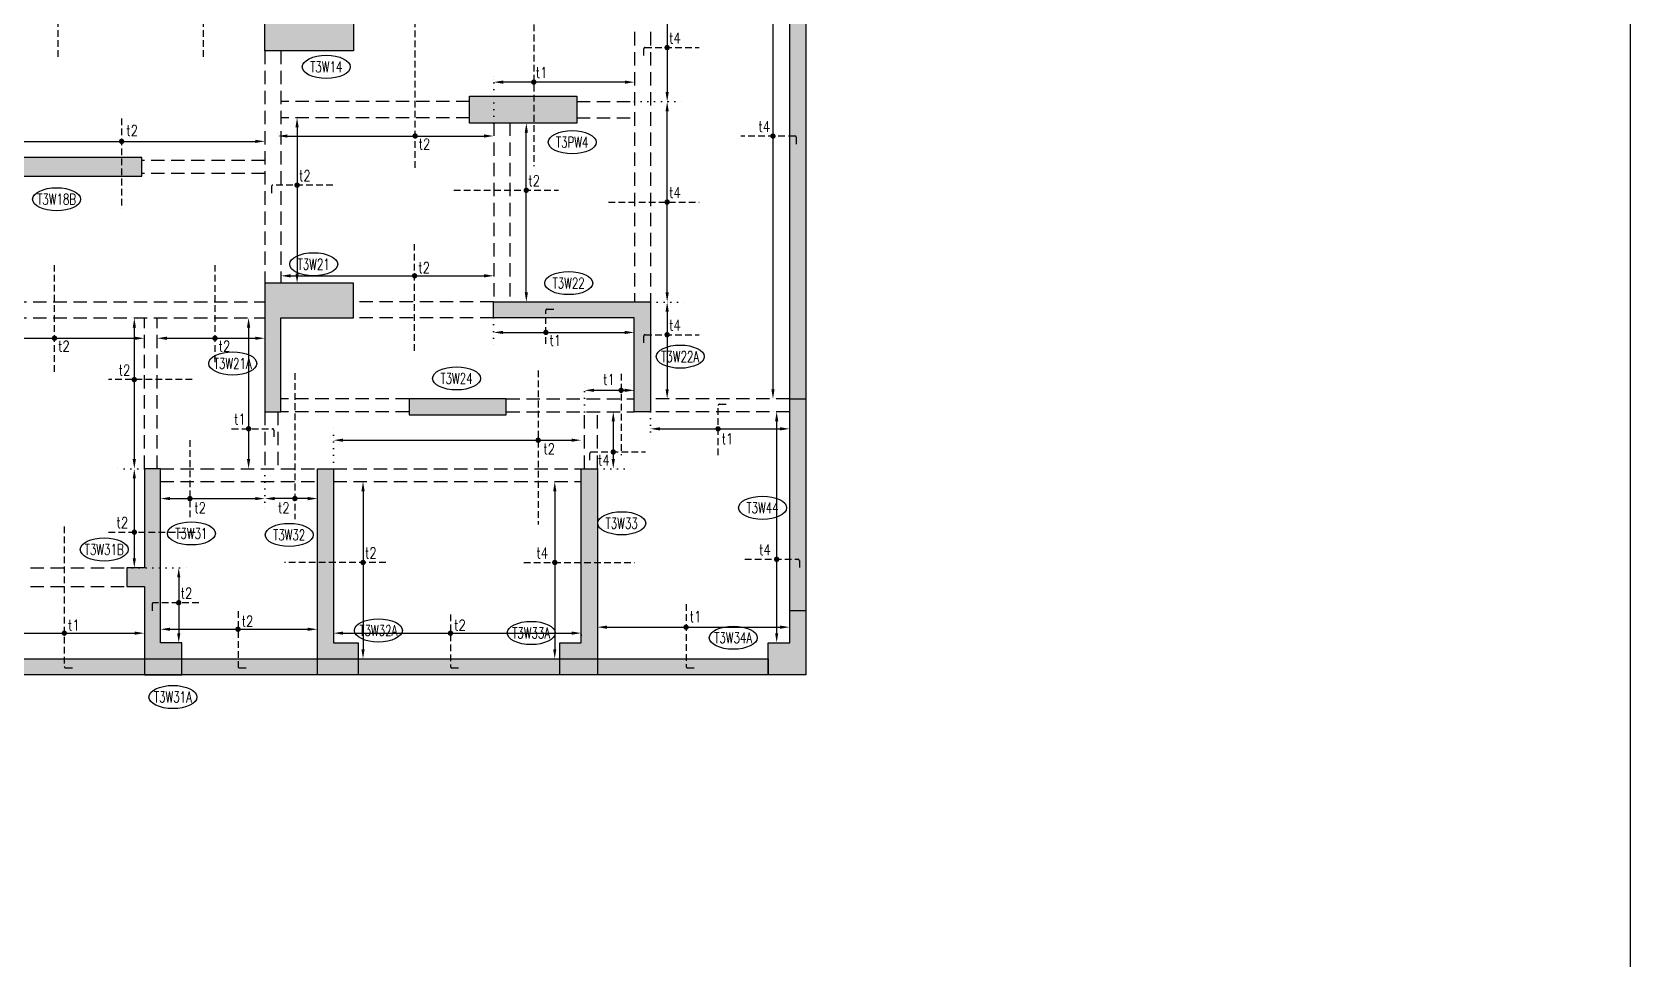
# Model space of a CAD drawing. Header units: millimetres. Extents: x 3096197 to 3311540, y 922944 to 989976.
# Drawn here: x 3134978 to 3164807, y 955178 to 972487 of the extents above; entities that cross this region are included whole.
import ezdxf
from ezdxf.enums import TextEntityAlignment as Align

# ---------------------------------------------------------------- set-up
doc = ezdxf.new("R2010")
doc.units = ezdxf.units.MM
doc.header["$LTSCALE"] = 100
doc.header["$MEASUREMENT"] = 0
doc.linetypes.add('DOT', pattern=[0.25, 0, -0.25])
doc.linetypes.add('HIDDEN', pattern=[0.375, 0.25, -0.125])
for name, color, linetype in [('bar text', 3, 'Continuous'), ('BEAM', 3, 'Continuous'), ('COL', 6, 'Continuous'), ('col solid', 20, 'Continuous'), ('COL-NO TOWR-T3', 8, 'Continuous'), ('DONUT', 9, 'Continuous'), ('DOTED LINE', 7, 'Continuous'), ('POD BEAM', 3, 'Continuous'), ('PODIUM COL', 6, 'Continuous'), ('PODIUM COL SOLID', 20, 'Continuous'), ('REINF-RENGE', 9, 'Continuous'), ('RET. WALL', 6, 'Continuous'), ('TOP REINF.-Y DIR', 1, 'HIDDEN')]:
    doc.layers.add(name, color=color, linetype=linetype)
doc.layers.add('RET. WALL HATCH', color=40, linetype='Continuous', lineweight=15)
doc.styles.add('romance', font='romans.shx')
doc.styles.add('ROMANS', font='romans.shx', dxfattribs={"width": 0.8})
doc.styles.add('RS', font='romans.shx', dxfattribs={"width": 0.8})
doc.dimstyles.new('100T', dxfattribs={"dimtxt": 200, "dimasz": 180, "dimexe": 50, "dimexo": 50, "dimgap": 75, "dimtad": 1, "dimdec": 0, "dimzin": 0, "dimdsep": 46, "dimtxsty": 'romance', "dimcen": 0.09, "dimdle": 150, "dimclrd": 11, "dimclre": 11, "dimclrt": 2, "dimadec": 0, "dimazin": 0, "dimtfac": 1, "dimtdec": 0, "dimtofl": 0, "dimtmove": 0, "dimatfit": 3, "dimfxl": 1, "dimtolj": 1, "dimtzin": 0, "dimarcsym": 0})

# ---------------------------------------------------------------- blocks, each defined once
blk = doc.blocks.new('T3 TUMMY BASE')
at = {"layer": 'col solid'}
h = blk.add_hatch(color=8, dxfattribs=at)
h.dxf.hatch_style = 1
h.paths.add_polyline_path([(3139626, 972787), (3140981, 972787), (3140981, 972137), (3139326, 972137), (3139326, 974537), (3139626, 974537)])
h = blk.add_hatch(color=8, dxfattribs=at)
h.dxf.hatch_style = 1
h.paths.add_polyline_path([(3133876, 970142), (3133876, 972787), (3131026, 972787), (3131026, 972487), (3133576, 972487), (3133576, 967447), (3131026, 967447), (3131026, 967147), (3133876, 967147), (3133876, 969792), (3137026, 969792), (3137026, 970142)])
h = blk.add_hatch(color=8, dxfattribs=at)
h.dxf.hatch_style = 1
h.paths.add_polyline_path([(3139626, 967147), (3140981, 967147), (3140981, 967797), (3139326, 967797), (3139326, 965397), (3139626, 965397)])
h = blk.add_hatch(color=8, dxfattribs=at)
h.dxf.hatch_style = 1
h.paths.add_polyline_path([(3143591, 967447), (3146521, 967447), (3146521, 965397), (3146221, 965397), (3146221, 967147), (3143591, 967147)])
h = blk.add_hatch(color=8, dxfattribs=at)
h.dxf.hatch_style = 1
h.paths.add_polyline_path([(3142016, 965637), (3142016, 965337), (3143831, 965337), (3143831, 965637)])
h = blk.add_hatch(color=8, dxfattribs=at)
h.dxf.hatch_style = 1
h.paths.add_polyline_path([(3149121, 961082), (3149121, 965637), (3149421, 965637), (3149421, 960482), (3148721, 960482), (3148721, 961082)])
h = blk.add_hatch(color=8, dxfattribs=at)
h.dxf.hatch_style = 1
h.paths.add_polyline_path([(3137376, 964332), (3137076, 964332), (3137076, 962482), (3136751, 962482), (3136751, 962132), (3137076, 962132), (3137076, 960482), (3137776, 960482), (3137776, 961082), (3137376, 961082)])
h = blk.add_hatch(color=8, dxfattribs=at)
h.dxf.hatch_style = 1
h.paths.add_polyline_path([(3140606, 964332), (3140606, 961082), (3141066, 961082), (3141066, 960482), (3140306, 960482), (3140306, 964332)])
h = blk.add_hatch(color=8, dxfattribs=at)
h.dxf.hatch_style = 1
h.paths.add_polyline_path([(3145531, 964332), (3145531, 960482), (3144831, 960482), (3144831, 961082), (3145231, 961082), (3145231, 964332)])
at = {"layer": 'PODIUM COL SOLID'}
h = blk.add_hatch(color=8, dxfattribs=at)
h.dxf.hatch_style = 1
h.paths.add_polyline_path([(3143146, 971286), (3145146, 971286), (3145146, 970786), (3143146, 970786)])
at = {"layer": 'RET. WALL HATCH'}
h = blk.add_hatch(color=8, dxfattribs=at)
h.dxf.hatch_style = 1
h.paths.add_polyline_path([(3149421, 979787), (3149421, 961682), (3149121, 961682), (3149121, 979787)])
h = blk.add_hatch(color=8, dxfattribs=at)
h.dxf.hatch_style = 1
h.paths.add_polyline_path([(3114141, 960482), (3148721, 960482), (3148721, 960782), (3133156, 960782), (3133156, 961087), (3129706, 961087), (3129706, 960782), (3114141, 960782)])
at = {"layer": 'BEAM', "color": 8, "linetype": 'HIDDEN', "ltscale": 10}
for p, q in [((3133876, 967447, 0), (3139326, 967447, 0)), ((3133876, 967147, 0), (3139326, 967147, 0)), ((3137076, 964332), (3137076, 967147, 0)), ((3137316, 964332), (3137316, 967147, 0)), ((3143591, 967147, 0), (3140981, 967147, 0)), ((3142016, 965637, 0), (3139626, 965637, 0)), ((3143831, 965637, 0), (3146221, 965637, 0)), ((3149121, 965637, 0), (3146521, 965637, 0)), ((3139326, 965397, 0), (3139326, 964332, 0)), ((3139566, 965397, 0), (3139566, 964332, 0)), ((3142016, 965397, 0), (3139626, 965397)), ((3143831, 965397, 0), (3146221, 965397, 0)), ((3145291, 964332, 0), (3145291, 965397, 0)), ((3145531, 964332, 0), (3145531, 965397, 0)), ((3149121, 965397, 0), (3146521, 965397, 0)), ((3137376, 964332, 0), (3140306, 964332)), ((3137376, 964092, 0), (3140306, 964092, 0)), ((3140606, 964332, 0), (3145231, 964332, 0)), ((3140606, 964092, 0), (3145231, 964092, 0)), ((3134201, 962482, 0), (3136751, 962482, 0)), ((3134201, 962132, 0), (3136751, 962132, 0))]:
    blk.add_line(p, q, dxfattribs=at)
at = {"layer": 'COL', "color": 8}
for points in [[(3139626, 972787), (3140981, 972787), (3140981, 972137), (3139326, 972137), (3139326, 974537), (3139626, 974537)], [(3133876, 970142), (3133876, 972787), (3131026, 972787), (3131026, 972487), (3133576, 972487), (3133576, 967447), (3131026, 967447), (3131026, 967147), (3133876, 967147), (3133876, 969792), (3137026, 969792), (3137026, 970142)], [(3139626, 967147), (3140981, 967147), (3140981, 967797), (3139326, 967797), (3139326, 965397), (3139626, 965397)], [(3143591, 967447), (3146521, 967447), (3146521, 965397), (3146221, 965397), (3146221, 967147), (3143591, 967147)], [(3142016, 965637), (3142016, 965337), (3143831, 965337), (3143831, 965637)], [(3149121, 961082), (3149121, 965637), (3149421, 965637), (3149421, 960482), (3148721, 960482), (3148721, 961082)], [(3137376, 964332), (3137076, 964332), (3137076, 962482), (3136751, 962482), (3136751, 962132), (3137076, 962132), (3137076, 960482), (3137776, 960482), (3137776, 961082), (3137376, 961082)], [(3145531, 964332), (3145531, 960482), (3144831, 960482), (3144831, 961082), (3145231, 961082), (3145231, 964332)]]:
    blk.add_lwpolyline(points, close=True, dxfattribs=at)
blk.add_lwpolyline([(3140606, 964332), (3140606, 961082), (3141066, 961082), (3141066, 960482), (3140306, 960482), (3140306, 964332), (3140606, 964332)], dxfattribs=at)
at = {"layer": 'POD BEAM', "color": 8, "linetype": 'HIDDEN', "ltscale": 10}
for p, q in [((3146225, 972486), (3146225, 967444)), ((3146525, 972486), (3146525, 967444)), ((3139326, 972137, 0), (3139326, 967795, 0)), ((3139626, 972137, 0), (3139626, 967795, 0)), ((3143146, 971186, 0), (3139626, 971186, 0)), ((3145146, 971186, 0), (3146225, 971186, 0)), ((3143146, 970886, 0), (3139626, 970886, 0)), ((3143596, 970796), (3143596, 967444)), ((3143896, 970796), (3143896, 967444)), ((3145146, 970886, 0), (3146225, 970886, 0)), ((3139326, 970086), (3137026, 970086)), ((3139326, 969846), (3137026, 969846)), ((3143591, 967447, 0), (3140981, 967447, 0))]:
    blk.add_line(p, q, dxfattribs=at)
at = {"layer": 'PODIUM COL', "color": 8, "elevation": 0}
blk.add_lwpolyline([(3143146, 971286), (3145146, 971286), (3145146, 970786), (3143146, 970786)], close=True, dxfattribs=at)
at = {"layer": 'RET. WALL', "color": 8, "elevation": 0}
blk.add_lwpolyline([(3149421, 979787), (3149421, 961682), (3149121, 961682), (3149121, 979787)], close=True, dxfattribs=at)
at = {"layer": 'RET. WALL', "color": 8}
blk.add_lwpolyline([(3114141, 960782), (3129706, 960782), (3129706, 961087), (3133156, 961087), (3133156, 960782), (3148721, 960782), (3148721, 960482), (3114141, 960482)], dxfattribs=at)
blk = doc.blocks.new('*D2739')
at = {"layer": 'Defpoints', "color": 0, "ltscale": 15, "transparency": 16777216}
for p in [(3133936, 966768), (3137076, 966768), (3137076, 966768)]:
    blk.add_point(p, dxfattribs=at)
at = {"layer": 'REINF-RENGE', "color": 9, "lineweight": -2, "ltscale": 15, "transparency": 16777216}
blk.add_line((3134116, 966768), (3136896, 966768), dxfattribs=at)
at = {"layer": 'REINF-RENGE', "color": 9, "ltscale": 15, "transparency": 16777216}
for points in [[(3134116, 966798), (3134116, 966738), (3133936, 966768)], [(3136896, 966798), (3136896, 966738), (3137076, 966768)]]:
    blk.add_solid(points, dxfattribs=at)
blk = doc.blocks.new('*D2740')
at = {"layer": 'Defpoints', "color": 0, "ltscale": 15, "transparency": 16777216}
for p in [(3137316, 966768), (3139326, 966769), (3139326, 966768)]:
    blk.add_point(p, dxfattribs=at)
at = {"layer": 'REINF-RENGE', "color": 9, "lineweight": -2, "ltscale": 15, "transparency": 16777216}
for p, q in [((3137496, 966768), (3139146, 966768)), ((3139326, 966719), (3139326, 966718))]:
    blk.add_line(p, q, dxfattribs=at)
at = {"layer": 'REINF-RENGE', "color": 9, "ltscale": 15, "transparency": 16777216}
for points in [[(3137496, 966798), (3137496, 966738), (3137316, 966768)], [(3139146, 966798), (3139146, 966738), (3139326, 966768)]]:
    blk.add_solid(points, dxfattribs=at)
blk = doc.blocks.new('*D2741')
at = {"layer": 'Defpoints', "color": 0, "ltscale": 15, "transparency": 16777216}
for p in [(3139626, 967934), (3143596, 967934), (3143596, 967934)]:
    blk.add_point(p, dxfattribs=at)
at = {"layer": 'REINF-RENGE', "color": 9, "lineweight": -2, "ltscale": 15, "transparency": 16777216}
for p, q in [((3143596, 967984), (3143596, 967984)), ((3139626, 967884), (3139626, 967884)), ((3139806, 967934), (3143416, 967934))]:
    blk.add_line(p, q, dxfattribs=at)
at = {"layer": 'REINF-RENGE', "color": 9, "ltscale": 15, "transparency": 16777216}
for points in [[(3139806, 967964), (3139806, 967904), (3139626, 967934)], [(3143416, 967964), (3143416, 967904), (3143596, 967934)]]:
    blk.add_solid(points, dxfattribs=at)
blk = doc.blocks.new('*D2742')
at = {"layer": 'Defpoints', "color": 0, "ltscale": 15, "transparency": 16777216}
for p in [(3136888, 967147, 0), (3136888, 964332, 0), (3136888, 964332)]:
    blk.add_point(p, dxfattribs=at)
at = {"layer": 'REINF-RENGE', "color": 9, "lineweight": -2, "ltscale": 15, "transparency": 16777216}
for p, q in [((3136838, 967147), (3136838, 967147)), ((3136888, 966967), (3136888, 964512))]:
    blk.add_line(p, q, dxfattribs=at)
at = {"layer": 'REINF-RENGE', "color": 9, "ltscale": 15, "transparency": 16777216}
for points in [[(3136858, 966967), (3136918, 966967), (3136888, 967147)], [(3136858, 964512), (3136918, 964512), (3136888, 964332)]]:
    blk.add_solid(points, dxfattribs=at)
blk = doc.blocks.new('*D2743')
at = {"layer": 'Defpoints', "color": 0, "ltscale": 15, "transparency": 16777216}
for p in [(3139021, 967147, 0), (3139021, 964332, 0), (3139021, 964332)]:
    blk.add_point(p, dxfattribs=at)
at = {"layer": 'REINF-RENGE', "color": 9, "lineweight": -2, "ltscale": 15, "transparency": 16777216}
for p, q in [((3139071, 967147), (3139071, 967147)), ((3139021, 966967), (3139021, 964512)), ((3139071, 964332), (3139071, 964332))]:
    blk.add_line(p, q, dxfattribs=at)
at = {"layer": 'REINF-RENGE', "color": 9, "ltscale": 15, "transparency": 16777216}
for points in [[(3138991, 966967), (3139051, 966967), (3139021, 967147)], [(3138991, 964512), (3139051, 964512), (3139021, 964332)]]:
    blk.add_solid(points, dxfattribs=at)
blk = doc.blocks.new('*D2696')
at = {"layer": 'Defpoints', "color": 0, "ltscale": 15, "transparency": 16777216}
for p in [(3133936, 961262), (3137076, 961262), (3137076, 961262)]:
    blk.add_point(p, dxfattribs=at)
at = {"layer": 'REINF-RENGE', "color": 9, "lineweight": -2, "ltscale": 15, "transparency": 16777216}
for p, q in [((3134116, 961262), (3136896, 961262)), ((3137076, 961212), (3137076, 961212))]:
    blk.add_line(p, q, dxfattribs=at)
at = {"layer": 'REINF-RENGE', "color": 9, "ltscale": 15, "transparency": 16777216}
for points in [[(3134116, 961292), (3134116, 961232), (3133936, 961262)], [(3136896, 961292), (3136896, 961232), (3137076, 961262)]]:
    blk.add_solid(points, dxfattribs=at)
blk = doc.blocks.new('*D2697')
at = {"layer": 'Defpoints', "color": 0, "ltscale": 15, "transparency": 16777216}
for p in [(3137376, 961335), (3140306, 961335), (3140306, 961335)]:
    blk.add_point(p, dxfattribs=at)
at = {"layer": 'REINF-RENGE', "color": 9, "lineweight": -2, "ltscale": 15, "transparency": 16777216}
for p, q in [((3137556, 961335), (3140126, 961335)), ((3140306, 961285), (3140306, 961285))]:
    blk.add_line(p, q, dxfattribs=at)
at = {"layer": 'REINF-RENGE', "color": 9, "ltscale": 15, "transparency": 16777216}
for points in [[(3137556, 961365), (3137556, 961305), (3137376, 961335)], [(3140126, 961365), (3140126, 961305), (3140306, 961335)]]:
    blk.add_solid(points, dxfattribs=at)
blk = doc.blocks.new('*D2698')
at = {"layer": 'Defpoints', "color": 0, "ltscale": 15, "transparency": 16777216}
for p in [(3137717, 962482, 0), (3137717, 961082), (3137724, 961082, 1)]:
    blk.add_point(p, dxfattribs=at)
at = {"layer": 'REINF-RENGE', "color": 9, "lineweight": -2, "ltscale": 15, "transparency": 16777216}
for p, q in [((3137717, 962302), (3137717, 961262)), ((3137674, 961082), (3137667, 961082))]:
    blk.add_line(p, q, dxfattribs=at)
at = {"layer": 'REINF-RENGE', "color": 9, "ltscale": 15, "transparency": 16777216}
for points in [[(3137687, 962302), (3137747, 962302), (3137717, 962482)], [(3137687, 961262), (3137747, 961262), (3137717, 961082)]]:
    blk.add_solid(points, dxfattribs=at)
blk = doc.blocks.new('*D2699')
at = {"layer": 'Defpoints', "color": 0, "ltscale": 15, "transparency": 16777216}
for p in [(3137376, 963775), (3139326, 963775), (3139326, 963775)]:
    blk.add_point(p, dxfattribs=at)
at = {"layer": 'REINF-RENGE', "color": 9, "lineweight": -2, "ltscale": 15, "transparency": 16777216}
for p, q in [((3137556, 963775), (3139146, 963775)), ((3139326, 963725), (3139326, 963725))]:
    blk.add_line(p, q, dxfattribs=at)
at = {"layer": 'REINF-RENGE', "color": 9, "ltscale": 15, "transparency": 16777216}
for points in [[(3137556, 963805), (3137556, 963745), (3137376, 963775)], [(3139146, 963805), (3139146, 963745), (3139326, 963775)]]:
    blk.add_solid(points, dxfattribs=at)
blk = doc.blocks.new('*D2700')
at = {"layer": 'Defpoints', "color": 0, "ltscale": 15, "transparency": 16777216}
for p in [(3139326, 963775), (3139326, 963775), (3140306, 963775, 0)]:
    blk.add_point(p, dxfattribs=at)
at = {"layer": 'REINF-RENGE', "color": 9, "lineweight": -2, "ltscale": 15, "transparency": 16777216}
for p, q in [((3139326, 963825), (3139326, 963825)), ((3140126, 963775), (3139506, 963775))]:
    blk.add_line(p, q, dxfattribs=at)
at = {"layer": 'REINF-RENGE', "color": 9, "ltscale": 15, "transparency": 16777216}
for points in [[(3139506, 963805), (3139506, 963745), (3139326, 963775)], [(3140126, 963805), (3140126, 963745), (3140306, 963775)]]:
    blk.add_solid(points, dxfattribs=at)
blk = doc.blocks.new('*D2701')
at = {"layer": 'Defpoints', "color": 0, "ltscale": 15, "transparency": 16777216}
for p in [(3136888, 964332, 0), (3136888, 962482, 0), (3136888, 962482)]:
    blk.add_point(p, dxfattribs=at)
at = {"layer": 'REINF-RENGE', "color": 9, "lineweight": -2, "ltscale": 15, "transparency": 16777216}
for p, q in [((3136888, 964152), (3136888, 962662)), ((3136938, 964332), (3136938, 964332)), ((3136938, 962482), (3136938, 962482))]:
    blk.add_line(p, q, dxfattribs=at)
at = {"layer": 'REINF-RENGE', "color": 9, "ltscale": 15, "transparency": 16777216}
for points in [[(3136858, 964152), (3136918, 964152), (3136888, 964332)], [(3136858, 962662), (3136918, 962662), (3136888, 962482)]]:
    blk.add_solid(points, dxfattribs=at)
blk = doc.blocks.new('*D2702')
at = {"layer": 'Defpoints', "color": 0, "ltscale": 15, "transparency": 16777216}
for p in [(3141158, 964092, 0), (3141157, 960782, 2), (3141157, 960782)]:
    blk.add_point(p, dxfattribs=at)
at = {"layer": 'REINF-RENGE', "color": 9, "lineweight": -2, "ltscale": 15, "transparency": 16777216}
for p, q in [((3141108, 964092), (3141107, 964092)), ((3141157, 963912), (3141157, 960962))]:
    blk.add_line(p, q, dxfattribs=at)
at = {"layer": 'REINF-RENGE', "color": 9, "ltscale": 15, "transparency": 16777216}
for points in [[(3141127, 963912), (3141187, 963912), (3141157, 964092)], [(3141127, 960962), (3141187, 960962), (3141157, 960782)]]:
    blk.add_solid(points, dxfattribs=at)
blk = doc.blocks.new('*D2703')
at = {"layer": 'Defpoints', "color": 0, "ltscale": 15, "transparency": 16777216}
for p in [(3144736, 964092, 0), (3144736, 960782, 2), (3144736, 960782)]:
    blk.add_point(p, dxfattribs=at)
at = {"layer": 'REINF-RENGE', "color": 9, "lineweight": -2, "ltscale": 15, "transparency": 16777216}
for p, q in [((3144786, 964092), (3144786, 964092)), ((3144736, 963912), (3144736, 960962))]:
    blk.add_line(p, q, dxfattribs=at)
at = {"layer": 'REINF-RENGE', "color": 9, "ltscale": 15, "transparency": 16777216}
for points in [[(3144706, 963912), (3144766, 963912), (3144736, 964092)], [(3144706, 960962), (3144766, 960962), (3144736, 960782)]]:
    blk.add_solid(points, dxfattribs=at)
blk = doc.blocks.new('*D2704')
at = {"layer": 'Defpoints', "color": 0, "ltscale": 15, "transparency": 16777216}
for p in [(3140606, 961263), (3145231, 961287), (3145231, 961263)]:
    blk.add_point(p, dxfattribs=at)
at = {"layer": 'REINF-RENGE', "color": 9, "lineweight": -2, "ltscale": 15, "transparency": 16777216}
for p, q in [((3140786, 961263), (3145051, 961263)), ((3145231, 961237), (3145231, 961213))]:
    blk.add_line(p, q, dxfattribs=at)
at = {"layer": 'REINF-RENGE', "color": 9, "ltscale": 15, "transparency": 16777216}
for points in [[(3140786, 961293), (3140786, 961233), (3140606, 961263)], [(3145051, 961293), (3145051, 961233), (3145231, 961263)]]:
    blk.add_solid(points, dxfattribs=at)
blk = doc.blocks.new('*D2705')
at = {"layer": 'Defpoints', "color": 0, "ltscale": 15, "transparency": 16777216}
for p in [(3145531, 961374), (3149121, 961374), (3149121, 961374)]:
    blk.add_point(p, dxfattribs=at)
at = {"layer": 'REINF-RENGE', "color": 9, "lineweight": -2, "ltscale": 15, "transparency": 16777216}
for p, q in [((3145711, 961374), (3148941, 961374)), ((3149121, 961324), (3149121, 961324))]:
    blk.add_line(p, q, dxfattribs=at)
at = {"layer": 'REINF-RENGE', "color": 9, "ltscale": 15, "transparency": 16777216}
for points in [[(3145711, 961404), (3145711, 961344), (3145531, 961374)], [(3148941, 961404), (3148941, 961344), (3149121, 961374)]]:
    blk.add_solid(points, dxfattribs=at)
blk = doc.blocks.new('*D2706')
at = {"layer": 'Defpoints', "color": 0, "ltscale": 15, "transparency": 16777216}
for p in [(3148878, 965397, 0), (3148878, 961082, 2), (3148878, 961082)]:
    blk.add_point(p, dxfattribs=at)
at = {"layer": 'REINF-RENGE', "color": 9, "lineweight": -2, "ltscale": 15, "transparency": 16777216}
for p, q in [((3148828, 965397), (3148828, 965397)), ((3148878, 965217), (3148878, 961262))]:
    blk.add_line(p, q, dxfattribs=at)
at = {"layer": 'REINF-RENGE', "color": 9, "ltscale": 15, "transparency": 16777216}
for points in [[(3148848, 965217), (3148908, 965217), (3148878, 965397)], [(3148848, 961262), (3148908, 961262), (3148878, 961082)]]:
    blk.add_solid(points, dxfattribs=at)
blk = doc.blocks.new('*D2707')
at = {"layer": 'Defpoints', "color": 0, "ltscale": 15, "transparency": 16777216}
for p in [(3140606, 964864), (3145231, 964865), (3145231, 964865)]:
    blk.add_point(p, dxfattribs=at)
at = {"layer": 'REINF-RENGE', "color": 9, "lineweight": -2, "ltscale": 15, "transparency": 16777216}
for p, q in [((3140606, 964914), (3140606, 964915)), ((3140786, 964865), (3145051, 964865)), ((3145231, 964815), (3145231, 964815))]:
    blk.add_line(p, q, dxfattribs=at)
at = {"layer": 'REINF-RENGE', "color": 9, "ltscale": 15, "transparency": 16777216}
for points in [[(3140786, 964895), (3140786, 964835), (3140606, 964865)], [(3145051, 964895), (3145051, 964835), (3145231, 964865)]]:
    blk.add_solid(points, dxfattribs=at)
blk = doc.blocks.new('*D2708')
at = {"layer": 'Defpoints', "color": 0, "ltscale": 15, "transparency": 16777216}
for p in [(3146521, 965077), (3149121, 965077, -1), (3149121, 965077)]:
    blk.add_point(p, dxfattribs=at)
at = {"layer": 'REINF-RENGE', "color": 9, "lineweight": -2, "ltscale": 15, "transparency": 16777216}
for p, q in [((3146521, 965027), (3146521, 965027)), ((3146701, 965077), (3148941, 965077)), ((3149121, 965127), (3149121, 965127))]:
    blk.add_line(p, q, dxfattribs=at)
at = {"layer": 'REINF-RENGE', "color": 9, "ltscale": 15, "transparency": 16777216}
for points in [[(3146701, 965107), (3146701, 965047), (3146521, 965077)], [(3148941, 965107), (3148941, 965047), (3149121, 965077)]]:
    blk.add_solid(points, dxfattribs=at)
blk = doc.blocks.new('*D2709')
at = {"layer": 'Defpoints', "color": 0, "ltscale": 15, "transparency": 16777216}
for p in [(3146834, 967444, 0), (3146834, 965637, 0), (3146834, 965637)]:
    blk.add_point(p, dxfattribs=at)
at = {"layer": 'REINF-RENGE', "color": 9, "lineweight": -2, "ltscale": 15, "transparency": 16777216}
for p, q in [((3146884, 967444), (3146884, 967444)), ((3146834, 967264), (3146834, 965817)), ((3146884, 965637), (3146884, 965637))]:
    blk.add_line(p, q, dxfattribs=at)
at = {"layer": 'REINF-RENGE', "color": 9, "ltscale": 15, "transparency": 16777216}
for points in [[(3146804, 967264), (3146864, 967264), (3146834, 967444)], [(3146804, 965817), (3146864, 965817), (3146834, 965637)]]:
    blk.add_solid(points, dxfattribs=at)
blk = doc.blocks.new('*D2710')
at = {"layer": 'Defpoints', "color": 0, "ltscale": 15, "transparency": 16777216}
for p in [(3133876, 970444), (3139326, 970444), (3139326, 970444)]:
    blk.add_point(p, dxfattribs=at)
at = {"layer": 'REINF-RENGE', "color": 9, "lineweight": -2, "ltscale": 15, "transparency": 16777216}
for p, q in [((3133876, 970494), (3133876, 970494)), ((3134056, 970444), (3139146, 970444))]:
    blk.add_line(p, q, dxfattribs=at)
at = {"layer": 'REINF-RENGE', "color": 9, "ltscale": 15, "transparency": 16777216}
for points in [[(3134056, 970474), (3134056, 970414), (3133876, 970444)], [(3139146, 970474), (3139146, 970414), (3139326, 970444)]]:
    blk.add_solid(points, dxfattribs=at)
blk = doc.blocks.new('*D2761')
at = {"layer": 'Defpoints', "color": 0, "ltscale": 15, "transparency": 16777216}
for p in [(3146834, 974297, 0), (3146834, 971186, 0), (3146834, 971186)]:
    blk.add_point(p, dxfattribs=at)
at = {"layer": 'REINF-RENGE', "color": 9, "lineweight": -2, "ltscale": 15, "transparency": 16777216}
for p, q in [((3146884, 974297), (3146884, 974297)), ((3146834, 974117), (3146834, 971366)), ((3146884, 971186), (3146884, 971186))]:
    blk.add_line(p, q, dxfattribs=at)
at = {"layer": 'REINF-RENGE', "color": 9, "ltscale": 15, "transparency": 16777216}
for points in [[(3146804, 974117), (3146864, 974117), (3146834, 974297)], [(3146804, 971366), (3146864, 971366), (3146834, 971186)]]:
    blk.add_solid(points, dxfattribs=at)
blk = doc.blocks.new('*D2762')
at = {"layer": 'Defpoints', "color": 0, "ltscale": 15, "transparency": 16777216}
for p in [(3146834, 971186, 0), (3146834, 971186), (3146834, 967444, 0)]:
    blk.add_point(p, dxfattribs=at)
at = {"layer": 'REINF-RENGE', "color": 9, "lineweight": -2, "ltscale": 15, "transparency": 16777216}
for p, q in [((3146834, 967624), (3146834, 971006)), ((3146884, 971186), (3146884, 971186)), ((3146884, 967444), (3146884, 967444))]:
    blk.add_line(p, q, dxfattribs=at)
at = {"layer": 'REINF-RENGE', "color": 9, "ltscale": 15, "transparency": 16777216}
for points in [[(3146804, 971006), (3146864, 971006), (3146834, 971186)], [(3146804, 967624), (3146864, 967624), (3146834, 967444)]]:
    blk.add_solid(points, dxfattribs=at)
blk = doc.blocks.new('*D2763')
at = {"layer": 'Defpoints', "color": 0, "ltscale": 15, "transparency": 16777216}
for p in [(3144205, 970786), (3144205, 970786), (3144205, 967444, 0)]:
    blk.add_point(p, dxfattribs=at)
at = {"layer": 'REINF-RENGE', "color": 9, "lineweight": -2, "ltscale": 15, "transparency": 16777216}
for p, q in [((3144205, 967624), (3144205, 970606)), ((3144255, 967444), (3144255, 967444))]:
    blk.add_line(p, q, dxfattribs=at)
at = {"layer": 'REINF-RENGE', "color": 9, "ltscale": 15, "transparency": 16777216}
for points in [[(3144175, 970606), (3144235, 970606), (3144205, 970786)], [(3144175, 967624), (3144235, 967624), (3144205, 967444)]]:
    blk.add_solid(points, dxfattribs=at)
blk = doc.blocks.new('*D2764')
at = {"layer": 'Defpoints', "color": 0, "ltscale": 15, "transparency": 16777216}
for p in [(3139926, 970886, 0), (3139926, 967797, 1), (3139926, 967797)]:
    blk.add_point(p, dxfattribs=at)
at = {"layer": 'REINF-RENGE', "color": 9, "lineweight": -2, "ltscale": 15, "transparency": 16777216}
for p, q in [((3139876, 970886), (3139876, 970886)), ((3139926, 970706), (3139926, 967977)), ((3139976, 967797), (3139976, 967797))]:
    blk.add_line(p, q, dxfattribs=at)
at = {"layer": 'REINF-RENGE', "color": 9, "ltscale": 15, "transparency": 16777216}
for points in [[(3139896, 970706), (3139956, 970706), (3139926, 970886)], [(3139896, 967977), (3139956, 967977), (3139926, 967797)]]:
    blk.add_solid(points, dxfattribs=at)
blk = doc.blocks.new('*D2765')
at = {"layer": 'Defpoints', "color": 0, "ltscale": 15, "transparency": 16777216}
for p in [(3143591, 966877, 0), (3146221, 966877, 0), (3146221, 966877)]:
    blk.add_point(p, dxfattribs=at)
at = {"layer": 'REINF-RENGE', "color": 9, "lineweight": -2, "ltscale": 15, "transparency": 16777216}
for p, q in [((3143591, 966827), (3143591, 966827)), ((3143771, 966877), (3146041, 966877)), ((3146221, 966927), (3146221, 966927))]:
    blk.add_line(p, q, dxfattribs=at)
at = {"layer": 'REINF-RENGE', "color": 9, "ltscale": 15, "transparency": 16777216}
for points in [[(3143771, 966907), (3143771, 966847), (3143591, 966877)], [(3146041, 966907), (3146041, 966847), (3146221, 966877)]]:
    blk.add_solid(points, dxfattribs=at)
blk = doc.blocks.new('*D2766')
at = {"layer": 'Defpoints', "color": 0, "ltscale": 15, "transparency": 16777216}
for p in [(3145291, 965796, 0), (3146221, 965796, 0), (3146221, 965796)]:
    blk.add_point(p, dxfattribs=at)
at = {"layer": 'REINF-RENGE', "color": 9, "lineweight": -2, "ltscale": 15, "transparency": 16777216}
for p, q in [((3145291, 965846), (3145291, 965846)), ((3145471, 965796), (3146041, 965796)), ((3146221, 965846), (3146221, 965846))]:
    blk.add_line(p, q, dxfattribs=at)
at = {"layer": 'REINF-RENGE', "color": 9, "ltscale": 15, "transparency": 16777216}
for points in [[(3145471, 965826), (3145471, 965766), (3145291, 965796)], [(3146041, 965826), (3146041, 965766), (3146221, 965796)]]:
    blk.add_solid(points, dxfattribs=at)
blk = doc.blocks.new('*D2767')
at = {"layer": 'Defpoints', "color": 0, "ltscale": 15, "transparency": 16777216}
for p in [(3145828, 965397, 0), (3145828, 964332, 0), (3145828, 964332)]:
    blk.add_point(p, dxfattribs=at)
at = {"layer": 'REINF-RENGE', "color": 9, "lineweight": -2, "ltscale": 15, "transparency": 16777216}
for p, q in [((3145878, 965397), (3145878, 965397)), ((3145828, 965217), (3145828, 964512)), ((3145878, 964332), (3145878, 964332))]:
    blk.add_line(p, q, dxfattribs=at)
at = {"layer": 'REINF-RENGE', "color": 9, "ltscale": 15, "transparency": 16777216}
for points in [[(3145798, 965217), (3145858, 965217), (3145828, 965397)], [(3145798, 964512), (3145858, 964512), (3145828, 964332)]]:
    blk.add_solid(points, dxfattribs=at)
blk = doc.blocks.new('*D2768')
at = {"layer": 'Defpoints', "color": 0, "ltscale": 15, "transparency": 16777216}
for p in [(3148809, 974297, 0), (3148809, 965637, 0), (3148809, 965637)]:
    blk.add_point(p, dxfattribs=at)
at = {"layer": 'REINF-RENGE', "color": 9, "lineweight": -2, "ltscale": 15, "transparency": 16777216}
for p, q in [((3148759, 974297), (3148759, 974297)), ((3148809, 974117), (3148809, 965817)), ((3148859, 965637), (3148859, 965637))]:
    blk.add_line(p, q, dxfattribs=at)
at = {"layer": 'REINF-RENGE', "color": 9, "ltscale": 15, "transparency": 16777216}
for points in [[(3148779, 974117), (3148839, 974117), (3148809, 974297)], [(3148779, 965817), (3148839, 965817), (3148809, 965637)]]:
    blk.add_solid(points, dxfattribs=at)
blk = doc.blocks.new('A$C08c7907b')
at = {"layer": 'COL-NO TOWR-T3', "color": 8}
blk.add_ellipse((-503, 194, 0), major_axis=(448, 0), ratio=0.482829, dxfattribs=at)
at = {"layer": 'COL-NO TOWR-T3', "color": 3, "style": 'ROMANS', "width": 0.8}
blk.add_attdef('12345', text='', height=200, dxfattribs=at).set_placement((-503, 194, 0), align=Align.MIDDLE_CENTER)
blk = doc.blocks.new('*D2794')
at = {"layer": 'Defpoints', "color": 0, "ltscale": 15, "transparency": 16777216}
for p in [(3139566, 970544), (3143596, 970544), (3143596, 970544)]:
    blk.add_point(p, dxfattribs=at)
at = {"layer": 'REINF-RENGE', "color": 9, "lineweight": -2, "ltscale": 15, "transparency": 16777216}
for p, q in [((3139566, 970594), (3139566, 970594)), ((3139746, 970544), (3143416, 970544)), ((3143596, 970594), (3143596, 970594))]:
    blk.add_line(p, q, dxfattribs=at)
at = {"layer": 'REINF-RENGE', "color": 9, "ltscale": 15, "transparency": 16777216}
for points in [[(3139746, 970574), (3139746, 970514), (3139566, 970544)], [(3143416, 970574), (3143416, 970514), (3143596, 970544)]]:
    blk.add_solid(points, dxfattribs=at)
blk = doc.blocks.new('*D2795')
at = {"layer": 'Defpoints', "color": 0, "ltscale": 15, "transparency": 16777216}
for p in [(3143596, 971550), (3143596, 971550), (3146225, 971550)]:
    blk.add_point(p, dxfattribs=at)
at = {"layer": 'REINF-RENGE', "color": 9, "lineweight": -2, "ltscale": 15, "transparency": 16777216}
for p, q in [((3143596, 971600), (3143596, 971600)), ((3146045, 971550), (3143776, 971550)), ((3146225, 971600), (3146225, 971600))]:
    blk.add_line(p, q, dxfattribs=at)
at = {"layer": 'REINF-RENGE', "color": 9, "ltscale": 15, "transparency": 16777216}
for points in [[(3143776, 971580), (3143776, 971520), (3143596, 971550)], [(3146045, 971580), (3146045, 971520), (3146225, 971550)]]:
    blk.add_solid(points, dxfattribs=at)

msp = doc.modelspace()

# ---------------------------------------------------------------- linework, layer by layer
at = {"layer": 'DONUT', "const_width": 50}
for points, elevation in [([(3146858.6, 972195.8, -1), (3146808.6, 972195.8, -1)], 0), ([(3144369.3, 971550.2, -1), (3144319.3, 971550.2, -1)], -1), ([(3136650.7, 970468.6, -1), (3136650.7, 970418.6, -1)], -0.5), ([(3142129.3, 970519.3, 1), (3142129.3, 970569.3, 1)], -0.5), ([(3148784.1, 970543, 1), (3148834.1, 970543, 1)], 0), ([(3139951.2, 969626.4, -1), (3139901.2, 969626.4, -1)], 0), ([(3144229.8, 969531, -1), (3144179.8, 969531, -1)], 0), ([(3146858.6, 969310.6, -1), (3146808.6, 969310.6, -1)], 0), ([(3142120, 967909.4, 1), (3142120, 967959.4, 1)], -0.4), ([(3135397.6, 966743.5, 1), (3135397.6, 966793.5, 1)], -0.4), ([(3138394.1, 966743.5, 1), (3138394.1, 966793.5, 1)], -0.4), ([(3144570.3, 966852.2, 1), (3144570.3, 966902.2, 1)], 0), ([(3146858.6, 966834, -1), (3146808.6, 966834, -1)], 0.4), ([(3136912.8, 965995.9, -1), (3136862.8, 965995.9, -1)], -0.3), ([(3145974.9, 965770.7, 1), (3145974.9, 965820.7, 1)], -0.5), ([(3138995.6, 965078.6, 1), (3139045.6, 965078.6, 1)], -0.5), ([(3147783.3, 965051.8, 1), (3147783.3, 965101.8, 1)], 0.5), ([(3145853.2, 964644.6, -1), (3145803.2, 964644.6, -1)], 0.4), ([(3137925.5, 963800.3, -1), (3137925.5, 963750.3, -1)], -1), ([(3139885.2, 963800.3, 1), (3139885.2, 963750.3, 1)], -1), ([(3136863.4, 963148.6, 1), (3136913.4, 963148.6, 1)], -0.3), ([(3141182.3, 962582.1, -1), (3141132.3, 962582.1, -1)], -1.5), ([(3144711.5, 962582.1, 1), (3144761.5, 962582.1, 1)], -1.5), ([(3148852.6, 962641.1, 1), (3148902.6, 962641.1, 1)], -1.5), ([(3137741.6, 961830.6, -1), (3137691.6, 961830.6, -1)], -0.5), ([(3147186.6, 961399.1, -1), (3147186.6, 961349.1, -1)], -0.8), ([(3135581.5, 961286.7, -1), (3135581.5, 961236.7, -1)], -0.8), ([(3138823.6, 961360.4, -1), (3138823.6, 961310.4, -1)], -0.8), ([(3142789.6, 961286.7, -1), (3142789.6, 961236.7, -1)], -0.8)]:
    msp.add_lwpolyline(points, format="xyb", close=True, dxfattribs=dict(at, elevation=elevation))
msp.add_lwpolyline([(3144426, 964889.6, -1), (3144426, 964839.6, -1)], format="xyb", close=True, dxfattribs=at)
at = {"layer": 'DOTED LINE', "linetype": 'DOT', "ltscale": 5}
for p, q in [((3143595.9, 970786.3, -0.3), (3143595.9, 971766.1, -0.3)), ((3146225, 971186.3), (3147183.2, 971186.3)), ((3146524.9, 967444.2), (3147221, 967444.2)), ((3143591.3, 967147.2), (3143591.3, 966602.4)), ((3145291.3, 965397.2, 0.3), (3145291.3, 966015, 0.3)), ((3146521.3, 965397.2, 0.3), (3146521.3, 964803.9, 0.3)), ((3140606.3, 964332.2, 0.3), (3140606.3, 965156.8, 0.3)), ((3137076.3, 964332.2), (3136553, 964332.2)), ((3139326.3, 964332.2, 0.3), (3139326.3, 963571.7, 0.3)), ((3145531.3, 964332.2), (3146173, 964332.2)), ((3136856.3, 962482.2), (3137941.7, 962482.2))]:
    msp.add_line(p, q, dxfattribs=at)
at = {"layer": 'RET. WALL'}
msp.add_lwpolyline([(3096196.7, 987412.6), (3164806.8, 987412.6), (3164806.8, 930706.9), (3096196.7, 930706.9)], close=True, dxfattribs=at)
at = {"layer": 'TOP REINF.-Y DIR', "ltscale": 5}
msp.add_line((3144344.3, 973373.8), (3144344.3, 969982), dxfattribs=at)
for points, elevation in [([(3135463.7, 972021.2), (3135463.7, 974014.1)], 1.2), ([(3138181.3, 972021.2), (3138181.3, 973621.6)], 1.2), ([(3142129.3, 969950.2), (3142129.3, 973373)], -0.5), ([(3136650.7, 970873.1), (3136650.7, 969185)], -0.5), ([(3142851.7, 969531), (3144803.9, 969531)], 0), ([(3145739.9, 969310.6), (3147432.6, 969310.6)], 0), ([(3142120, 966531.5), (3142120, 968526.1)], -0.4), ([(3135397.6, 966138.7), (3135397.6, 968134.6)], -0.4), ([(3138394.1, 966324.8), (3138394.1, 968134.6)], -0.4), ([(3137970.2, 965995.9), (3136403.8, 965995.9)], -0.6), ([(3139885.2, 966116.1), (3139885.2, 963392.6)], -1.5), ([(3144426, 966165.7), (3144426, 963288.4)], -0.5), ([(3137925.5, 964864.4), (3137925.5, 963392.6)], -1.5), ([(3136403.8, 963148.6), (3138023.3, 963148.6)], -0.3), ([(3141584.1, 962582.1), (3139693.8, 962582.1)], -1.5), ([(3144158.7, 962582.1), (3146224.4, 962582.1)], -1.5)]:
    msp.add_lwpolyline(points, dxfattribs=dict(at, elevation=elevation))
for points, elevation in [([(3146396.9, 972045.8), (3146396.9, 972170.8, -0.4142136), (3146421.9, 972195.8), (3147432.6, 972195.8)], 0), ([(3149245.8, 970393), (3149245.8, 970518, 0.4142136), (3149220.8, 970543), (3148210.1, 970543)], 0), ([(3144570.3, 966661.4), (3144570.3, 967287.6, -0.4142136), (3144595.3, 967312.6), (3144720.3, 967312.6)], -0.4), ([(3146396.9, 966684), (3146396.9, 966809, -0.4142136), (3146421.9, 966834), (3147432.6, 966834)], 0), ([(3147783.3, 964587.6), (3147783.3, 965509.8, -0.4142136), (3147808.3, 965534.8), (3147933.3, 965534.8)], 0), ([(3138704.8, 965078.6), (3139468.1, 965078.6, -0.4142136), (3139493.1, 965053.6), (3139493.1, 964928.6)], -0.5), ([(3145391.6, 964494.6), (3145391.6, 964619.6, -0.4142136), (3145416.6, 964644.6), (3146427.3, 964644.6)], 0), ([(3135581.5, 963256.2), (3135581.5, 960640.4, 0.4142136), (3135606.5, 960615.4), (3135731.5, 960615.4)], -0.8), ([(3148281.8, 962641.1), (3149276.1, 962641.1, -0.4142136), (3149301.1, 962616.1), (3149301.1, 962491.1)], -1.5), ([(3138091.4, 961830.6), (3137247.5, 961830.6, 0.4142136), (3137222.5, 961805.6), (3137222.5, 961680.6)], -0.5), ([(3147186.6, 961805.8), (3147186.6, 960640.4, 0.4142136), (3147211.6, 960615.4), (3147336.6, 960615.4)], -0.8), ([(3138823.6, 961675.8), (3138823.6, 960640.4, 0.4142136), (3138848.6, 960615.4), (3138973.6, 960615.4)], -0.8), ([(3142789.6, 961613.3), (3142789.6, 960640.4, 0.4142136), (3142814.6, 960615.4), (3142939.6, 960615.4)], -0.8)]:
    msp.add_lwpolyline(points, format="xyb", dxfattribs=dict(at, elevation=elevation))
msp.add_lwpolyline([(3140595.2, 969626.4), (3139475.2, 969626.4, 0.4142136), (3139450.2, 969601.4), (3139450.2, 969476.4)], format="xyb", dxfattribs=at)
msp.add_lwpolyline([(3145975.1, 966105.2), (3145975.1, 964587.6)], dxfattribs=at)

# ---------------------------------------------------------------- block references
msp.add_blockref('T3 TUMMY BASE', (0, 0))
at = {"layer": 'COL-NO TOWR-T3'}
ref = msp.add_blockref('A$C08c7907b', (3140974.3, 971640.7, 0), dxfattribs=at)
ref.add_attrib('12345', 'T3W14', dxfattribs={"color": 3, "height": 200, "style": 'ROMANS', "width": 0.7}).set_placement((3140471.2, 971834.6), align=Align.MIDDLE_CENTER)
ref = msp.add_blockref('A$C08c7907b', (3145564.6, 970233.6, 0), dxfattribs=at)
ref.add_attrib('12345', 'T3PW4', dxfattribs={"color": 3, "height": 200, "style": 'ROMANS', "width": 0.7}).set_placement((3145061.5, 970427.5), align=Align.MIDDLE_CENTER)
ref = msp.add_blockref('A$C08c7907b', (3135941.2, 969168.6, 0), dxfattribs=at)
ref.add_attrib('12345', 'T3W18B', dxfattribs={"color": 3, "height": 200, "style": 'ROMANS', "width": 0.7}).set_placement((3135438.1, 969362.5), align=Align.MIDDLE_CENTER)
ref = msp.add_blockref('A$C08c7907b', (3140738.9, 967954.7, 0), dxfattribs=at)
ref.add_attrib('12345', 'T3W21', dxfattribs={"color": 3, "height": 200, "style": 'ROMANS', "width": 0.7}).set_placement((3140235.8, 968148.6), align=Align.MIDDLE_CENTER)
ref = msp.add_blockref('A$C08c7907b', (3145498.8, 967604.5, 0), dxfattribs=at)
ref.add_attrib('12345', 'T3W22', dxfattribs={"color": 3, "height": 200, "style": 'ROMANS', "width": 0.7}).set_placement((3144995.7, 967798.4), align=Align.MIDDLE_CENTER)
ref = msp.add_blockref('A$C08c7907b', (3139228.8, 966103.6, 0), dxfattribs=at)
ref.add_attrib('12345', 'T3W21A', dxfattribs={"color": 3, "height": 200, "style": 'ROMANS', "width": 0.7}).set_placement((3138725.7, 966297.5), align=Align.MIDDLE_CENTER)
ref = msp.add_blockref('A$C08c7907b', (3147581, 966230.6, 0), dxfattribs=at)
ref.add_attrib('12345', 'T3W22A', dxfattribs={"color": 3, "height": 200, "style": 'ROMANS', "width": 0.7}).set_placement((3147077.9, 966424.5), align=Align.MIDDLE_CENTER)
ref = msp.add_blockref('A$C08c7907b', (3143405.4, 965825.5, 0), dxfattribs=at)
ref.add_attrib('12345', 'T3W24', dxfattribs={"color": 3, "height": 200, "style": 'ROMANS', "width": 0.7}).set_placement((3142902.2, 966019.4), align=Align.MIDDLE_CENTER)
ref = msp.add_blockref('A$C08c7907b', (3149117.8, 963408.8, 0), dxfattribs=at)
ref.add_attrib('12345', 'T3W44', dxfattribs={"color": 3, "height": 200, "style": 'ROMANS', "width": 0.7}).set_placement((3148614.7, 963602.7), align=Align.MIDDLE_CENTER)
ref = msp.add_blockref('A$C08c7907b', (3146488, 963119.1, 0), dxfattribs=at)
ref.add_attrib('12345', 'T3W33', dxfattribs={"color": 3, "height": 200, "style": 'ROMANS', "width": 0.7}).set_placement((3145984.8, 963313), align=Align.MIDDLE_CENTER)
ref = msp.add_blockref('A$C08c7907b', (3138455.9, 962930.6, 0), dxfattribs=at)
ref.add_attrib('12345', 'T3W31', dxfattribs={"color": 3, "height": 200, "style": 'ROMANS', "width": 0.7}).set_placement((3137952.8, 963124.5), align=Align.MIDDLE_CENTER)
ref = msp.add_blockref('A$C08c7907b', (3140281.7, 962902.2, 0), dxfattribs=at)
ref.add_attrib('12345', 'T3W32', dxfattribs={"color": 3, "height": 200, "style": 'ROMANS', "width": 0.7}).set_placement((3139778.6, 963096), align=Align.MIDDLE_CENTER)
ref = msp.add_blockref('A$C08c7907b', (3136829.2, 962630.5, 0), dxfattribs=at)
ref.add_attrib('12345', 'T3W31B', dxfattribs={"color": 3, "height": 200, "style": 'ROMANS', "width": 0.7}).set_placement((3136326, 962824.4), align=Align.MIDDLE_CENTER)
ref = msp.add_blockref('A$C08c7907b', (3141947.4, 961119.6, 0), dxfattribs=at)
ref.add_attrib('12345', 'T3W32A', dxfattribs={"color": 3, "height": 200, "style": 'ROMANS', "width": 0.7}).set_placement((3141444.2, 961313.5), align=Align.MIDDLE_CENTER)
ref = msp.add_blockref('A$C08c7907b', (3144799.2, 961071.4, 0), dxfattribs=at)
ref.add_attrib('12345', 'T3W33A', dxfattribs={"color": 3, "height": 200, "style": 'ROMANS', "width": 0.7}).set_placement((3144296.1, 961265.3), align=Align.MIDDLE_CENTER)
ref = msp.add_blockref('A$C08c7907b', (3148570.5, 960983.3, 0), dxfattribs=at)
ref.add_attrib('12345', 'T3W34A', dxfattribs={"color": 3, "height": 200, "style": 'ROMANS', "width": 0.7}).set_placement((3148067.3, 961177.2), align=Align.MIDDLE_CENTER)
ref = msp.add_blockref('A$C08c7907b', (3138112.3, 959876.2, 0), dxfattribs=at)
ref.add_attrib('12345', 'T3W31A', dxfattribs={"color": 3, "height": 200, "style": 'ROMANS', "width": 0.7}).set_placement((3137609.2, 960070.1), align=Align.MIDDLE_CENTER)

# ---------------------------------------------------------------- texts
at = {"layer": 'bar text', "color": 3, "style": 'RS', "width": 0.8}
for s, p in [('t4', (3146869.2, 972272.7, 0.4)), ('t1', (3144379.8, 971627.1, -0.5)), ('t2', (3136736.1, 970545.2, -0.5)), ('t4', (3148537.3, 970619.9, 0.4)), ('t2', (3142192.8, 970293.4, -0.5)), ('t2', (3139961.8, 969703.3, 0.5)), ('t2', (3144240.4, 969607.9, 0.4)), ('t4', (3146869.2, 969387.5, 0.4)), ('t4', (3146869.2, 966910.9, 0.9)), ('t2', (3136595.6, 966072.8, 0.2)), ('t1', (3138748.8, 965155.5, -0.1)), ('t2', (3144522.7, 964601, 0)), ('t4', (3145540.7, 964392.3, 0.9)), ('t2', (3136554.9, 963225.5, 0.2)), ('t4', (3148549.8, 962718, -1)), ('t2', (3141192.9, 962659, -1)), ('t4', (3144393.2, 962659, -1)), ('t2', (3137752.2, 961907.5, -0.1)), ('t1', (3135648.6, 961310.8, -0.8)), ('t2', (3138890.7, 961384.5, -0.8)), ('t2', (3142856.7, 961310.8, -0.8)), ('t1', (3147253.7, 961470.7, -0.8))]:
    msp.add_text(s, height=200, dxfattribs=at).set_placement(p)
for s, rotation, p in [('t2', 0.00068, (3142187.1, 967986.1, -0.4)), ('t1', 0.00068, (3144637.3, 966628.1)), ('t2', 0.00068, (3135464.6, 966519.3, -0.4)), ('t2', 0.00068, (3138461.1, 966519.3, -0.4)), ('t1', 0.00068, (3145638.4, 965897.8, -0.5)), ('t1', 0.00068, (3147850.3, 964791.1, 0.5)), ('t2', 359.99932, (3138007.3, 963502.1, -1)), ('t2', 0.00068, (3139567.2, 963502.1, -1))]:
    msp.add_text(s, height=200, rotation=rotation, dxfattribs=at).set_placement(p)

# ---------------------------------------------------------------- dimensions: what is measured, and where the dimension line sits
at = {"layer": 'REINF-RENGE', "ltscale": 15}
for base, p1, p2, angle, override, picture, middle in [((3146833.6, 971186.3, -0.5), (3146833.6, 974297.2, 0), (3146833.6, 971186.3, 0), 90, {"dimclrd": 9, "dimclre": 9}, '*D2761', (3146833.6, 972741.7, -0.5)), ((3148809.1, 965637.2, -0.5), (3148809.1, 974297.2, 0), (3148809.1, 965637.2, 0), 90, {"dimclrd": 9, "dimclre": 9}, '*D2768', (3148809.1, 969967.2, -0.5)), ((3146833.6, 971186.3, -0.5), (3146833.6, 967444.2, 0), (3146833.6, 971186.3, 0), 270, {"dimclrd": 9, "dimclre": 9}, '*D2762', (3146833.6, 969315.2, -0.5)), ((3139926.2, 967797.2, -0.5), (3139926.4, 970886.2, -0.1), (3139926.2, 967797.2, 0.5), 90, {"dimclrd": 9, "dimclre": 9}, '*D2764', (3139926.2, 969341.7, -0.5)), ((3144204.8, 970786.3, -0.5), (3144204.8, 967444.2, 0), (3144204.8, 970786.3, -0.5), 270, {"dimclrd": 9, "dimclre": 9}, '*D2763', (3144204.8, 969115.3, -0.5)), ((3139326.4, 970443.6), (3133876.3, 970443.6), (3139326.4, 970443.6), 180, {"dimclrd": 9, "dimclre": 9}, '*D2710', (3136601.4, 970443.6)), ((3143595.9, 970544.3, -1), (3139566.3, 970544.3, -1), (3143595.9, 970544.3, -1), 180, {"dimclrd": 9, "dimclre": 9}, '*D2794', (3141581.1, 970544.3, -1)), ((3143595.8, 967934.5, -0.8), (3139626.5, 967934.4, -0.8), (3143595.8, 967934.4, -0.8), 180.00068, {"dimclrd": 9, "dimclre": 9}, '*D2741', (3141611.1, 967934.4, -0.8)), ((3146833.6, 965637.1, 0), (3146833.6, 967444.2, 0.4), (3146833.6, 965637.1, 0.4), 90, {"dimclrd": 9, "dimclre": 9}, '*D2709', (3146833.6, 966540.6, 0)), ((3136887.8, 964332.1, -0.7), (3136888.4, 967147.1, -0.3), (3136887.8, 964332.1, -0.3), 90, {"dimclrd": 9, "dimclre": 9}, '*D2742', (3136887.8, 965739.6, -0.7)), ((3139020.6, 964332.1, -1), (3139020.6, 967147.1, -0.5), (3139020.6, 964332.1, -0.5), 90, {"dimclrd": 9, "dimclre": 9}, '*D2743', (3139020.6, 965739.6, -1)), ((3137076.3, 966768.5, 0.3), (3133936.3, 966768.5, 0.3), (3137076.3, 966768.5, 0.3), 180.00068, {"dimclrd": 9, "dimclre": 9}, '*D2739', (3135506.3, 966768.5, 0.3)), ((3139326.3, 966768.5, 0.1), (3137316.3, 966768.5, 0.1), (3139326.3, 966768.5, 0.1), 180.00068, {"dimclrd": 9, "dimclre": 9}, '*D2740', (3138321.3, 966768.5, 0.1)), ((3146221.3, 966877.3, -0.5), (3143591.3, 966877.2, -0.4), (3146221.3, 966877.3), 180.00068, {"dimclrd": 9, "dimclre": 9}, '*D2765', (3144906.3, 966877.3, -0.5)), ((3146221.3, 965795.7, -0.5), (3145291.3, 965795.7, -0.1), (3146221.3, 965795.7), 180.00068, {"dimclrd": 9, "dimclre": 9}, '*D2766', (3145756.3, 965795.7, -0.5)), ((3145828.2, 964332.2, 0), (3145828.2, 965397.2, 0.4), (3145828.2, 964332.2, 0.4), 90, {"dimclrd": 9, "dimclre": 9}, '*D2767', (3145828.2, 964864.7, 0)), ((3148877.6, 961082.2, -1.9), (3148877.6, 965397.1, -1.5), (3148877.6, 961082.2), 90, {"dimclrd": 9, "dimclre": 9}, '*D2706', (3148877.6, 963239.6, -1.9)), ((3149121.3, 965076.8, 0.3), (3146521.3, 965076.7, 0.3), (3149121.3, 965076.8, -0.3), 180.00068, {"dimclrd": 9, "dimclre": 9}, '*D2708', (3147821.3, 965076.8, 0.3)), ((3145231.3, 964864.6), (3140606.3, 964864.4), (3145231.3, 964864.7), 180, {"dimclrd": 9, "dimclre": 9}, '*D2707', (3142918.8, 964864.6)), ((3136888.4, 962482.1, -0.7), (3136887.8, 964332.1, -0.3), (3136888.4, 962482.1, -0.3), 90, {"dimclrd": 9, "dimclre": 9, "dimtolj": 1}, '*D2701', (3136888.4, 963407.1, -0.7)), ((3141157.3, 960782.2, -1.9), (3141158, 964092.1, -1.5), (3141157.3, 960782.2, 0.2), 90, {"dimclrd": 9, "dimclre": 9}, '*D2702', (3141157.3, 962437.1, -1.9)), ((3144736.5, 960782.2, -1.9), (3144735.8, 964092.1, -1.5), (3144736.5, 960782.2, 0.2), 90, {"dimclrd": 9, "dimclre": 9}, '*D2703', (3144736.5, 962437.1, -1.9)), ((3139326.3, 963775.3), (3137376.3, 963775.3), (3139326.3, 963775.3), 179.99932, {"dimclrd": 9, "dimclre": 9}, '*D2699', (3138351.3, 963775.3)), ((3139326.3, 963775.3, 0.3), (3140306.3, 963775.3), (3139326.3, 963775.3, 0.3), 0.00068, {"dimclrd": 9, "dimclre": 9}, '*D2700', (3139816.3, 963775.3, 0.3)), ((3137716.6, 961082.2, -1), (3137716.6, 962482.1, -0.5), (3137723.8, 961082.2), 90, {"dimclrd": 9, "dimclre": 9}, '*D2698', (3137716.6, 961782.1, -1)), ((3149121.3, 961374.1), (3145531.3, 961374.1), (3149121.3, 961374.1), 180, {"dimclrd": 9, "dimclre": 9}, '*D2705', (3147326.3, 961374.1)), ((3137076.3, 961261.7), (3133936.3, 961261.7), (3137076.3, 961261.7), 180, {"dimclrd": 9, "dimclre": 9}, '*D2696', (3135506.3, 961261.7)), ((3140306.3, 961335.4), (3137376.4, 961335.4), (3140306.3, 961335.4), 180, {"dimclrd": 9, "dimclre": 9}, '*D2697', (3138841.4, 961335.4)), ((3145231.3, 961262.6), (3140606.3, 961262.6), (3145231.3, 961286.7), 180, {"dimclrd": 9, "dimclre": 9}, '*D2704', (3142918.8, 961262.6))]:
    dim = msp.add_linear_dim(base=base, p1=p1, p2=p2, angle=angle, text=' ', dimstyle='100T', override=override, dxfattribs=at)
    dim.commit()
    dim.dimension.update_dxf_attribs({"geometry": picture, "text_midpoint": middle})
dim = msp.add_linear_dim(base=(3143595.9, 971550.2, -1), p1=(3146225, 971550.2, -1), p2=(3143595.9, 971550.2, -1), text=' ', dimstyle='100T', override={"dimclrd": 9, "dimclre": 9}, dxfattribs=at)
dim.commit()
dim.dimension.update_dxf_attribs({"geometry": '*D2795', "text_midpoint": (3144910.4, 971550.2, -1)})

doc.saveas('drawing.dxf')
